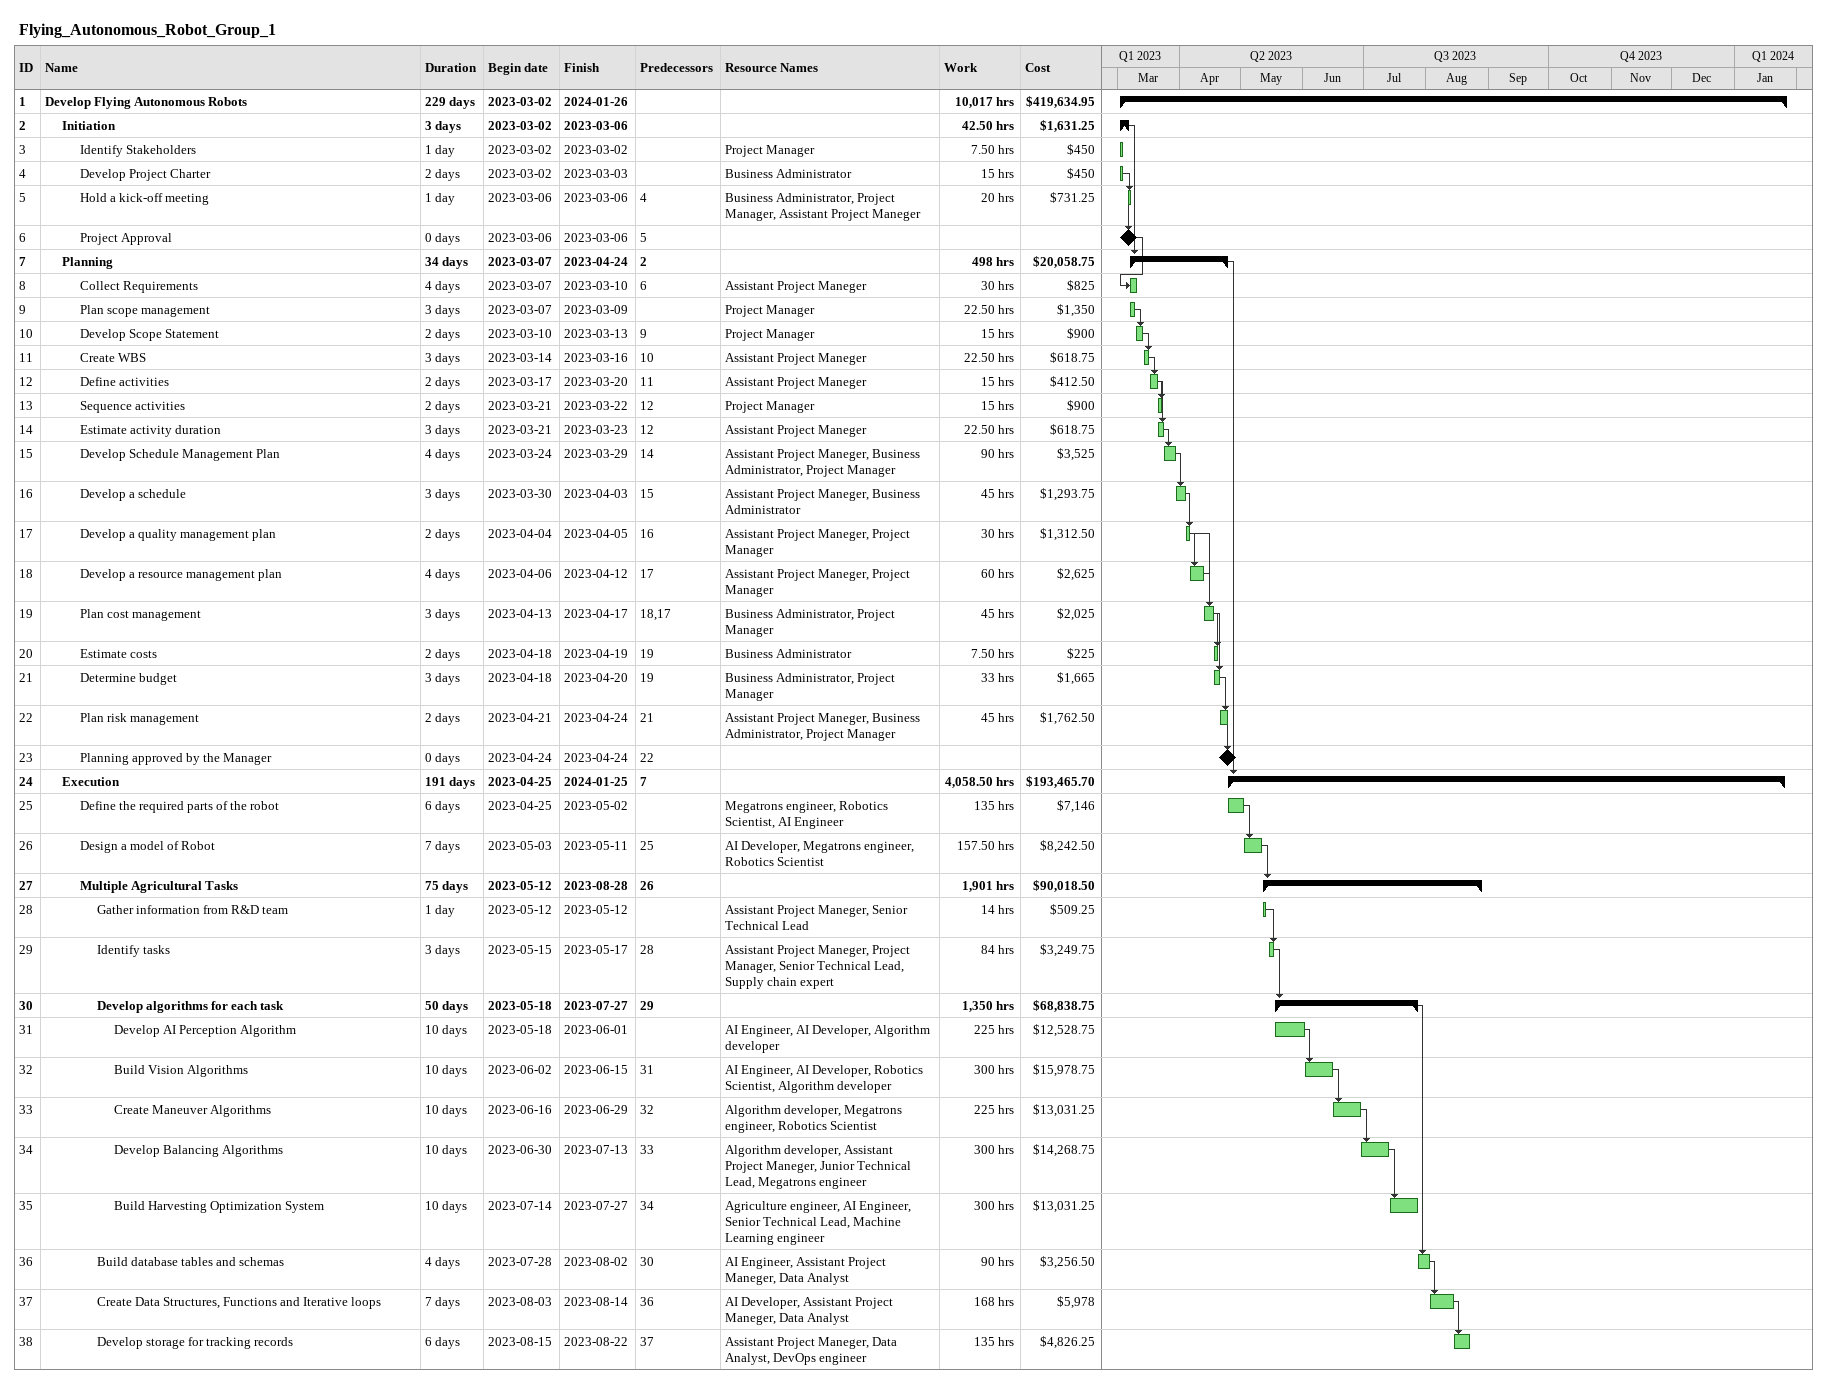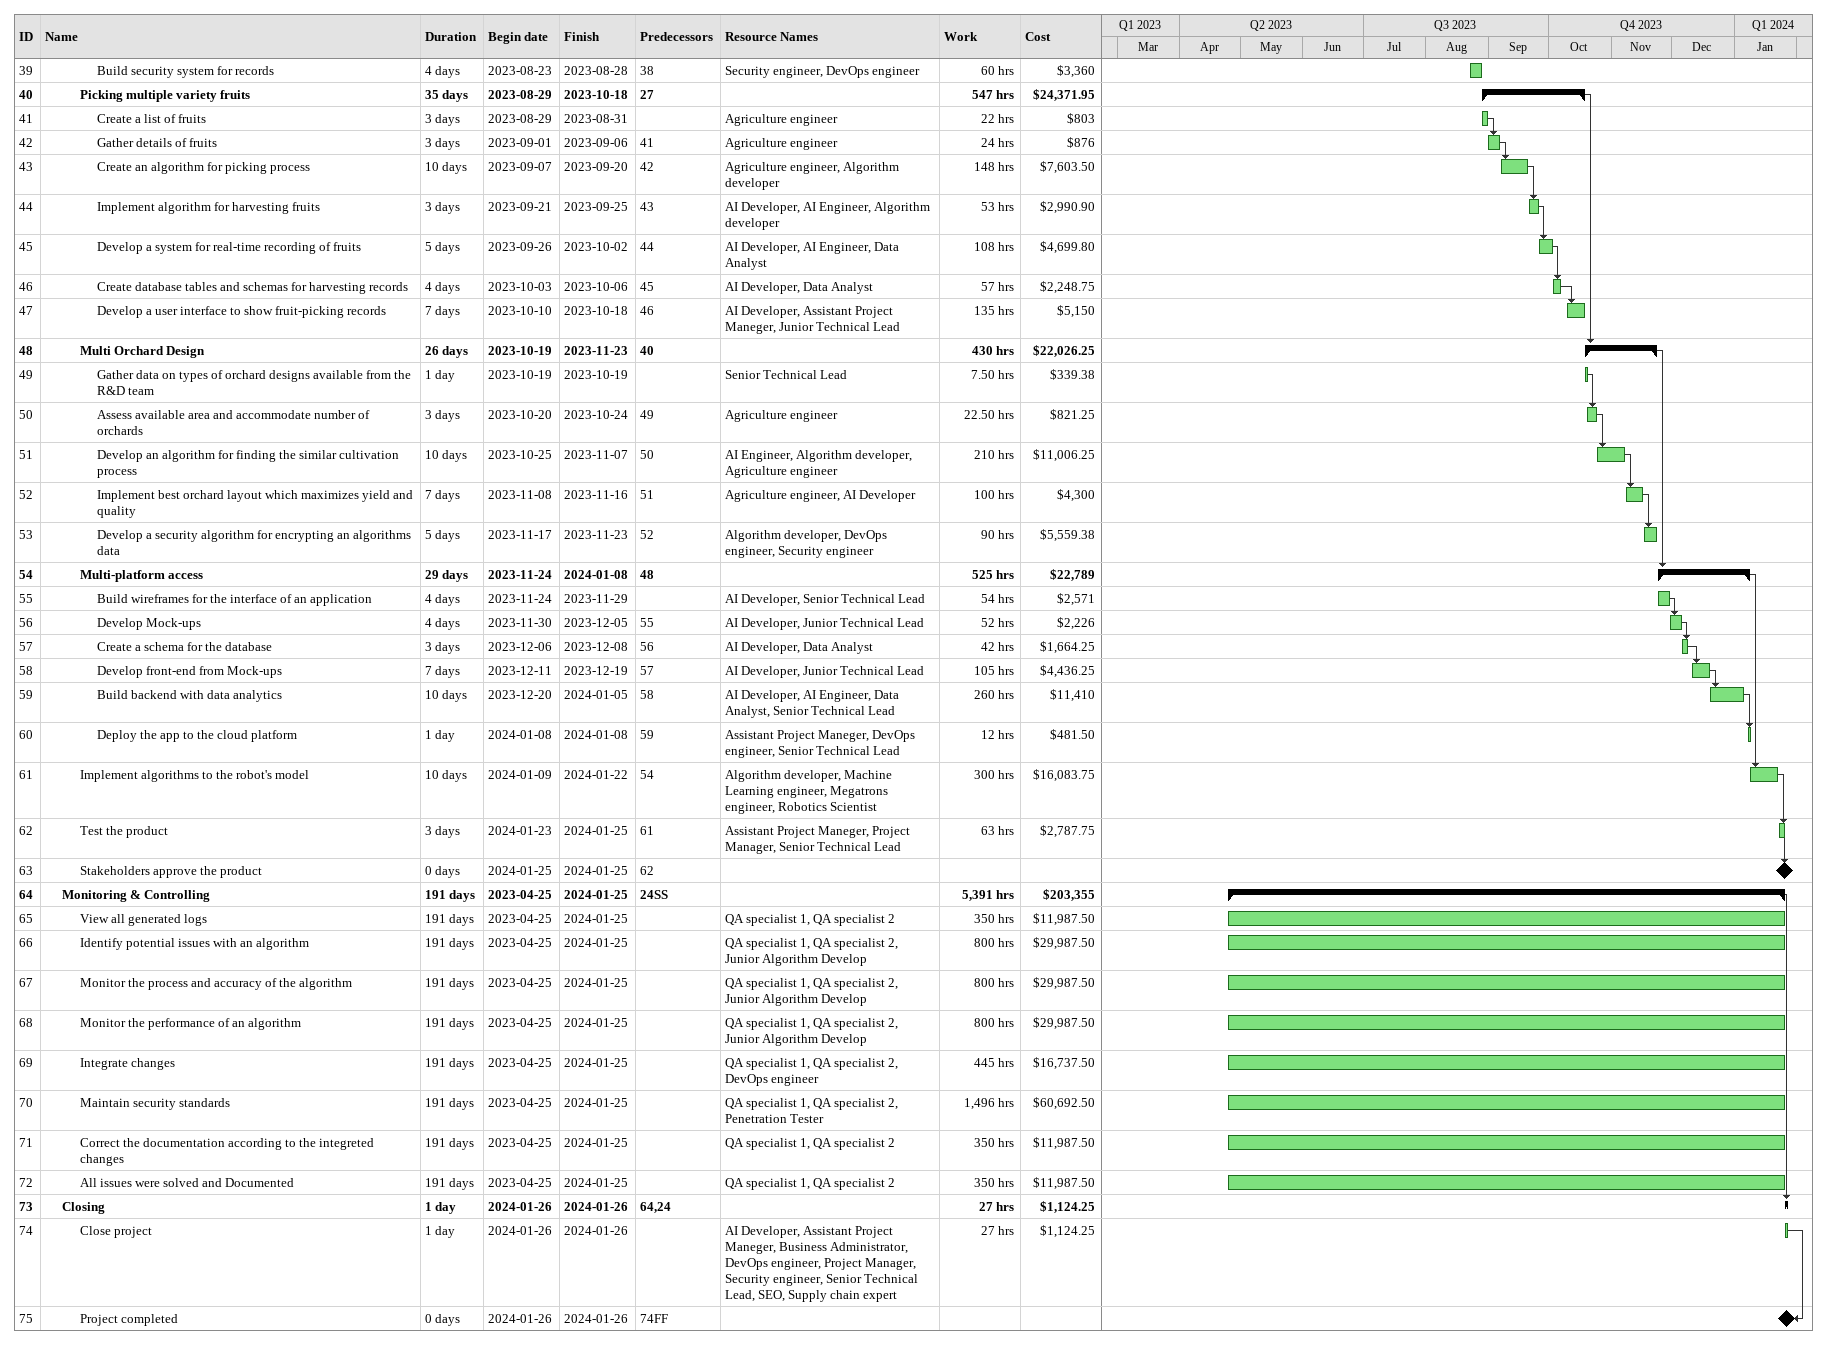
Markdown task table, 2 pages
Flying_Autonomous_Robot_Group_1

| ID | Level | Task | Duration | Start | Finish | Predecessors | Resources | Work (h) | Cost ($) |
|---|---|---|---|---|---|---|---|---|---|
| 1 | 1 | **Develop Flying Autonomous Robots** | 229d | 2023-03-02 | 2024-01-26 |  |  | 10017 | 419634.95 |
| 2 | 2 | **Initiation** | 3d | 2023-03-02 | 2023-03-06 |  |  | 42.50 | 1631.25 |
| 3 | 3 | Identify Stakeholders | 1d | 2023-03-02 | 2023-03-02 |  | Project Manager | 7.50 | 450 |
| 4 | 3 | Develop Project Charter | 2d | 2023-03-02 | 2023-03-03 |  | Business Administrator | 15 | 450 |
| 5 | 3 | Hold a kick-off meeting | 1d | 2023-03-06 | 2023-03-06 | 4 | Business Administrator, Project Manager, Assistant Project Maneger | 20 | 731.25 |
| 6 | 3 | Project Approval | 0d | 2023-03-06 | 2023-03-06 | 5 |  |  |  |
| 7 | 2 | **Planning** | 34d | 2023-03-07 | 2023-04-24 | 2 |  | 498 | 20058.75 |
| 8 | 3 | Collect Requirements | 4d | 2023-03-07 | 2023-03-10 | 6 | Assistant Project Maneger | 30 | 825 |
| 9 | 3 | Plan scope management | 3d | 2023-03-07 | 2023-03-09 |  | Project Manager | 22.50 | 1350 |
| 10 | 3 | Develop Scope Statement | 2d | 2023-03-10 | 2023-03-13 | 9 | Project Manager | 15 | 900 |
| 11 | 3 | Create WBS | 3d | 2023-03-14 | 2023-03-16 | 10 | Assistant Project Maneger | 22.50 | 618.75 |
| 12 | 3 | Define activities | 2d | 2023-03-17 | 2023-03-20 | 11 | Assistant Project Maneger | 15 | 412.50 |
| 13 | 3 | Sequence activities | 2d | 2023-03-21 | 2023-03-22 | 12 | Project Manager | 15 | 900 |
| 14 | 3 | Estimate activity duration | 3d | 2023-03-21 | 2023-03-23 | 12 | Assistant Project Maneger | 22.50 | 618.75 |
| 15 | 3 | Develop Schedule Management Plan | 4d | 2023-03-24 | 2023-03-29 | 14 | Assistant Project Maneger, Business Administrator, Project Manager | 90 | 3525 |
| 16 | 3 | Develop a schedule | 3d | 2023-03-30 | 2023-04-03 | 15 | Assistant Project Maneger, Business Administrator | 45 | 1293.75 |
| 17 | 3 | Develop a quality management plan | 2d | 2023-04-04 | 2023-04-05 | 16 | Assistant Project Maneger, Project Manager | 30 | 1312.50 |
| 18 | 3 | Develop a resource management plan | 4d | 2023-04-06 | 2023-04-12 | 17 | Assistant Project Maneger, Project Manager | 60 | 2625 |
| 19 | 3 | Plan cost management | 3d | 2023-04-13 | 2023-04-17 | 18, 17 | Business Administrator, Project Manager | 45 | 2025 |
| 20 | 3 | Estimate costs | 2d | 2023-04-18 | 2023-04-19 | 19 | Business Administrator | 7.50 | 225 |
| 21 | 3 | Determine budget | 3d | 2023-04-18 | 2023-04-20 | 19 | Business Administrator, Project Manager | 33 | 1665 |
| 22 | 3 | Plan risk management | 2d | 2023-04-21 | 2023-04-24 | 21 | Assistant Project Maneger, Business Administrator, Project Manager | 45 | 1762.50 |
| 23 | 3 | Planning approved by the Manager | 0d | 2023-04-24 | 2023-04-24 | 22 |  |  |  |
| 24 | 2 | **Execution** | 191d | 2023-04-25 | 2024-01-25 | 7 |  | 4058.50 | 193465.70 |
| 25 | 3 | Define the required parts of the robot | 6d | 2023-04-25 | 2023-05-02 |  | Megatrons engineer, Robotics Scientist, AI Engineer | 135 | 7146 |
| 26 | 3 | Design a model of Robot | 7d | 2023-05-03 | 2023-05-11 | 25 | AI Developer, Megatrons engineer, Robotics Scientist | 157.50 | 8242.50 |
| 27 | 3 | **Multiple Agricultural Tasks** | 75d | 2023-05-12 | 2023-08-28 | 26 |  | 1901 | 90018.50 |
| 28 | 4 | Gather information from R&D team | 1d | 2023-05-12 | 2023-05-12 |  | Assistant Project Maneger, Senior Technical Lead | 14 | 509.25 |
| 29 | 4 | Identify tasks | 3d | 2023-05-15 | 2023-05-17 | 28 | Assistant Project Maneger, Project Manager, Senior Technical Lead, Supply chain expert | 84 | 3249.75 |
| 30 | 4 | **Develop algorithms for each task** | 50d | 2023-05-18 | 2023-07-27 | 29 |  | 1350 | 68838.75 |
| 31 | 5 | Develop AI Perception Algorithm | 10d | 2023-05-18 | 2023-06-01 |  | AI Engineer, AI Developer, Algorithm developer | 225 | 12528.75 |
| 32 | 5 | Build Vision Algorithms | 10d | 2023-06-02 | 2023-06-15 | 31 | AI Engineer, AI Developer, Robotics Scientist, Algorithm developer | 300 | 15978.75 |
| 33 | 5 | Create Maneuver Algorithms | 10d | 2023-06-16 | 2023-06-29 | 32 | Algorithm developer, Megatrons engineer, Robotics Scientist | 225 | 13031.25 |
| 34 | 5 | Develop Balancing Algorithms | 10d | 2023-06-30 | 2023-07-13 | 33 | Algorithm developer, Assistant Project Maneger, Junior Technical Lead, Megatrons engineer | 300 | 14268.75 |
| 35 | 5 | Build Harvesting Optimization System | 10d | 2023-07-14 | 2023-07-27 | 34 | Agriculture engineer, AI Engineer, Senior Technical Lead, Machine Learning engineer | 300 | 13031.25 |
| 36 | 4 | Build database tables and schemas | 4d | 2023-07-28 | 2023-08-02 | 30 | AI Engineer, Assistant Project Maneger, Data Analyst | 90 | 3256.50 |
| 37 | 4 | Create Data Structures, Functions and Iterative loops | 7d | 2023-08-03 | 2023-08-14 | 36 | AI Developer, Assistant Project Maneger, Data Analyst | 168 | 5978 |
| 38 | 4 | Develop storage for tracking records | 6d | 2023-08-15 | 2023-08-22 | 37 | Assistant Project Maneger, Data Analyst, DevOps engineer | 135 | 4826.25 |
| 39 | 4 | Build security system for records | 4d | 2023-08-23 | 2023-08-28 | 38 | Security engineer, DevOps engineer | 60 | 3360 |
| 40 | 3 | **Picking multiple variety fruits** | 35d | 2023-08-29 | 2023-10-18 | 27 |  | 547 | 24371.95 |
| 41 | 4 | Create a list of fruits | 3d | 2023-08-29 | 2023-08-31 |  | Agriculture engineer | 22 | 803 |
| 42 | 4 | Gather details of fruits | 3d | 2023-09-01 | 2023-09-06 | 41 | Agriculture engineer | 24 | 876 |
| 43 | 4 | Create an algorithm for picking process | 10d | 2023-09-07 | 2023-09-20 | 42 | Agriculture engineer, Algorithm developer | 148 | 7603.50 |
| 44 | 4 | Implement algorithm for harvesting fruits | 3d | 2023-09-21 | 2023-09-25 | 43 | AI Developer, AI Engineer, Algorithm developer | 53 | 2990.90 |
| 45 | 4 | Develop a system for real-time recording of fruits | 5d | 2023-09-26 | 2023-10-02 | 44 | AI Developer, AI Engineer, Data Analyst | 108 | 4699.80 |
| 46 | 4 | Create database tables and schemas for harvesting records | 4d | 2023-10-03 | 2023-10-06 | 45 | AI Developer, Data Analyst | 57 | 2248.75 |
| 47 | 4 | Develop a user interface to show fruit-picking records | 7d | 2023-10-10 | 2023-10-18 | 46 | AI Developer, Assistant Project Maneger, Junior Technical Lead | 135 | 5150 |
| 48 | 3 | **Multi Orchard Design** | 26d | 2023-10-19 | 2023-11-23 | 40 |  | 430 | 22026.25 |
| 49 | 4 | Gather data on types of orchard designs available from the R&D team | 1d | 2023-10-19 | 2023-10-19 |  | Senior Technical Lead | 7.50 | 339.38 |
| 50 | 4 | Assess available area and accommodate number of orchards | 3d | 2023-10-20 | 2023-10-24 | 49 | Agriculture engineer | 22.50 | 821.25 |
| 51 | 4 | Develop an algorithm for finding the similar cultivation process | 10d | 2023-10-25 | 2023-11-07 | 50 | AI Engineer, Algorithm developer, Agriculture engineer | 210 | 11006.25 |
| 52 | 4 | Implement best orchard layout which maximizes yield and quality | 7d | 2023-11-08 | 2023-11-16 | 51 | Agriculture engineer, AI Developer | 100 | 4300 |
| 53 | 4 | Develop a security algorithm for encrypting an algorithms data | 5d | 2023-11-17 | 2023-11-23 | 52 | Algorithm developer, DevOps engineer, Security engineer | 90 | 5559.38 |
| 54 | 3 | **Multi-platform access** | 29d | 2023-11-24 | 2024-01-08 | 48 |  | 525 | 22789 |
| 55 | 4 | Build wireframes for the interface of an application | 4d | 2023-11-24 | 2023-11-29 |  | AI Developer, Senior Technical Lead | 54 | 2571 |
| 56 | 4 | Develop Mock-ups | 4d | 2023-11-30 | 2023-12-05 | 55 | AI Developer, Junior Technical Lead | 52 | 2226 |
| 57 | 4 | Create a schema for the database | 3d | 2023-12-06 | 2023-12-08 | 56 | AI Developer, Data Analyst | 42 | 1664.25 |
| 58 | 4 | Develop front-end from Mock-ups | 7d | 2023-12-11 | 2023-12-19 | 57 | AI Developer, Junior Technical Lead | 105 | 4436.25 |
| 59 | 4 | Build backend with data analytics | 10d | 2023-12-20 | 2024-01-05 | 58 | AI Developer, AI Engineer, Data Analyst, Senior Technical Lead | 260 | 11410 |
| 60 | 4 | Deploy the app to the cloud platform | 1d | 2024-01-08 | 2024-01-08 | 59 | Assistant Project Maneger, DevOps engineer, Senior Technical Lead | 12 | 481.50 |
| 61 | 3 | Implement algorithms to the robot's model | 10d | 2024-01-09 | 2024-01-22 | 54 | Algorithm developer, Machine Learning engineer, Megatrons engineer, Robotics Scientist | 300 | 16083.75 |
| 62 | 3 | Test the product | 3d | 2024-01-23 | 2024-01-25 | 61 | Assistant Project Maneger, Project Manager, Senior Technical Lead | 63 | 2787.75 |
| 63 | 3 | Stakeholders approve the product | 0d | 2024-01-25 | 2024-01-25 | 62 |  |  |  |
| 64 | 2 | **Monitoring & Controlling** | 191d | 2023-04-25 | 2024-01-25 | 24SS |  | 5391 | 203355 |
| 65 | 3 | View all generated logs | 191d | 2023-04-25 | 2024-01-25 |  | QA specialist 1, QA specialist 2 | 350 | 11987.50 |
| 66 | 3 | Identify potential issues with an algorithm | 191d | 2023-04-25 | 2024-01-25 |  | QA specialist 1, QA specialist 2, Junior Algorithm Develop | 800 | 29987.50 |
| 67 | 3 | Monitor the process and accuracy of the algorithm | 191d | 2023-04-25 | 2024-01-25 |  | QA specialist 1, QA specialist 2, Junior Algorithm Develop | 800 | 29987.50 |
| 68 | 3 | Monitor the performance of an algorithm | 191d | 2023-04-25 | 2024-01-25 |  | QA specialist 1, QA specialist 2, Junior Algorithm Develop | 800 | 29987.50 |
| 69 | 3 | Integrate changes | 191d | 2023-04-25 | 2024-01-25 |  | QA specialist 1, QA specialist 2, DevOps engineer | 445 | 16737.50 |
| 70 | 3 | Maintain security standards | 191d | 2023-04-25 | 2024-01-25 |  | QA specialist 1, QA specialist 2, Penetration Tester | 1496 | 60692.50 |
| 71 | 3 | Correct the documentation according to the integreted changes | 191d | 2023-04-25 | 2024-01-25 |  | QA specialist 1, QA specialist 2 | 350 | 11987.50 |
| 72 | 3 | All issues were solved and Documented | 191d | 2023-04-25 | 2024-01-25 |  | QA specialist 1, QA specialist 2 | 350 | 11987.50 |
| 73 | 2 | **Closing** | 1d | 2024-01-26 | 2024-01-26 | 64, 24 |  | 27 | 1124.25 |
| 74 | 3 | Close project | 1d | 2024-01-26 | 2024-01-26 |  | AI Developer, Assistant Project Maneger, Business Administrator, DevOps engineer, Project Manager, Security engineer, Senior Technical Lead, SEO, Supply chain expert | 27 | 1124.25 |
| 75 | 3 | Project completed | 0d | 2024-01-26 | 2024-01-26 | 74FF |  |  |  |
